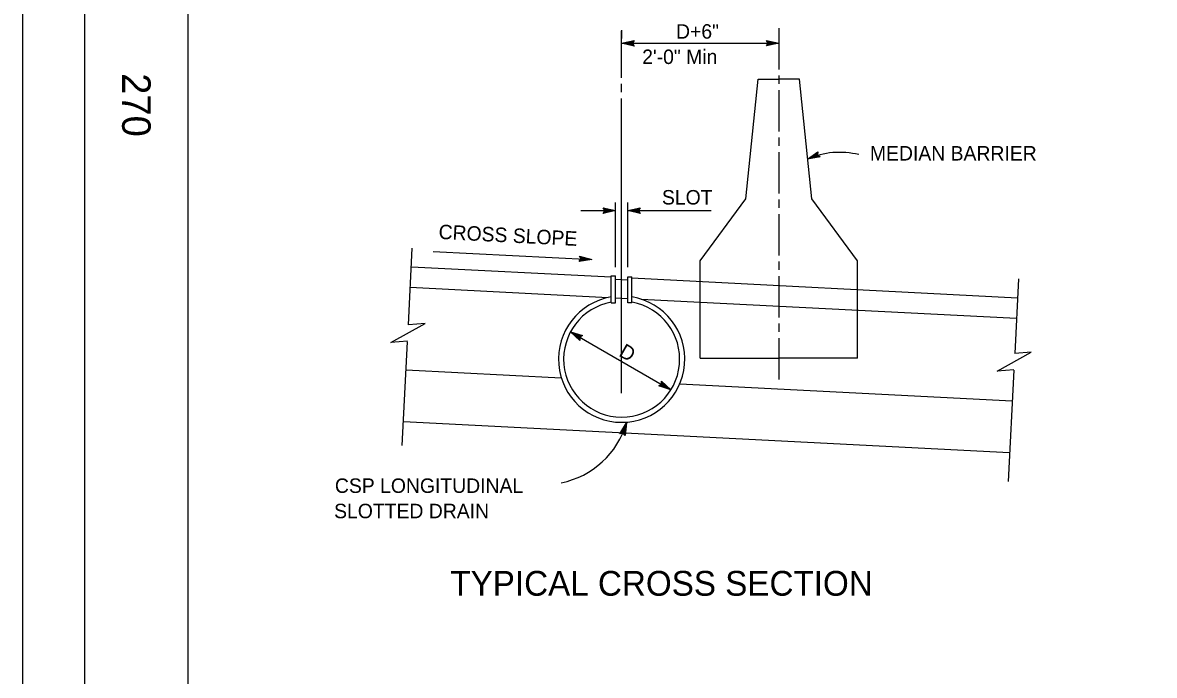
# Model space of a CAD drawing. Extents: x -894 to 866, y -472 to 714.
# Drawn here: x -894 to -347, y -152 to 164 of the extents above; entities that cross this region are included whole.
import ezdxf

# ---------------------------------------------------------------- set-up
doc = ezdxf.new("R2010")
doc.units = 0
for name, color, linetype in [('56 Stage 3 Anno', 7, 'Continuous'), ('57 Undefined', 7, 'Continuous'), ('60 Nongeo Data', 7, 'Continuous'), ('border_PLOTTING-ELEMENTS', 7, 'Continuous'), ('border_rw_22x34_Cut_Lines', 7, 'Continuous'), ('border_SHEET', 7, 'Continuous'), ('border_WITHIN-BORDER-anno', 7, 'Continuous')]:
    doc.layers.add(name, color=color, linetype=linetype)

msp = doc.modelspace()

# ---------------------------------------------------------------- linework, layer by layer
at = {"layer": '56 Stage 3 Anno'}
for p, q in [((-604.49, 153.67), (-598.49, 155)), ((-604.49, 153.67), (-528.49, 153.67)), ((-598.49, 152.33), (-604.49, 153.67)), ((-604.49, 153.67), (-604.49, 153.67)), ((-598.71, 152.68), (-603.11, 153.67)), ((-603.1, 153.67), (-598.73, 154.64)), ((-601.73, 153.66), (-598.9, 154.29)), ((-598.94, 153.04), (-601.73, 153.66)), ((-600.35, 153.66), (-599.14, 153.93)), ((-599.12, 153.39), (-600.35, 153.66)), ((-598.49, 155), (-599.29, 153.67)), ((-599.29, 153.67), (-598.49, 152.33)), ((-598.49, 155), (-598.49, 155)), ((-533.69, 153.67), (-534.49, 155.01)), ((-534.49, 155.01), (-534.49, 155.01)), ((-534.49, 155.01), (-528.49, 153.67)), ((-528.49, 153.67), (-534.49, 152.34)), ((-534.49, 152.34), (-533.69, 153.67)), ((-534.28, 154.65), (-529.87, 153.67)), ((-529.88, 153.66), (-534.26, 152.69)), ((-531.25, 153.67), (-534.08, 153.04)), ((-534.04, 154.29), (-531.25, 153.67)), ((-533.87, 153.94), (-532.64, 153.67)), ((-532.64, 153.67), (-533.84, 153.4)), ((-528.49, 153.67), (-528.49, 153.67)), ((-598.49, 152.33), (-598.49, 152.33)), ((-534.49, 152.34), (-534.49, 152.34)), ((-604.51, -15.6), (-604.51, 122.18)), ((-514.58, 97.6), (-509.58, 101.17)), ((-508.54, 98.71), (-514.58, 97.6)), ((-508.87, 98.96), (-513.31, 98.14)), ((-513.3, 98.15), (-509.66, 100.75)), ((-512.04, 98.68), (-509.68, 100.36)), ((-509.23, 99.2), (-512.04, 98.68)), ((-510.77, 99.22), (-509.76, 99.94)), ((-509.53, 99.45), (-510.77, 99.22)), ((-509.58, 101.17), (-509.8, 99.64)), ((-509.8, 99.64), (-508.54, 98.71)), ((-509.58, 101.17), (-509.58, 101.17)), ((-508.54, 98.71), (-508.54, 98.71)), ((-514.58, 97.6), (-514.58, 97.6)), ((-624.24, 72.71), (-607.49, 72.71)), ((-612.69, 72.71), (-613.49, 74.05)), ((-613.49, 74.05), (-613.49, 74.05)), ((-613.49, 74.05), (-607.49, 72.71)), ((-607.49, 72.71), (-613.49, 71.38)), ((-613.49, 71.38), (-612.69, 72.71)), ((-613.49, 71.38), (-613.49, 71.38)), ((-613.27, 73.7), (-608.87, 72.72)), ((-608.88, 72.71), (-613.26, 71.74)), ((-610.25, 72.72), (-613.08, 72.09)), ((-613.04, 73.34), (-610.25, 72.72)), ((-612.87, 72.99), (-611.64, 72.72)), ((-611.64, 72.72), (-612.84, 72.45)), ((-607.49, 45.3), (-607.49, 76.56)), ((-607.49, 72.71), (-607.49, 72.71)), ((-601.49, 45.3), (-601.49, 76.56)), ((-601.49, 72.71), (-595.49, 74.04)), ((-601.49, 72.71), (-561.26, 72.71)), ((-595.49, 71.37), (-601.49, 72.71)), ((-601.49, 72.71), (-601.49, 72.71)), ((-595.71, 71.73), (-600.11, 72.71)), ((-600.1, 72.72), (-595.73, 73.69)), ((-598.73, 72.71), (-595.9, 73.34)), ((-595.94, 72.09), (-598.73, 72.71)), ((-597.35, 72.71), (-596.14, 72.98)), ((-596.12, 72.44), (-597.35, 72.71)), ((-595.49, 74.04), (-596.29, 72.71)), ((-596.29, 72.71), (-595.49, 71.37)), ((-595.49, 74.04), (-595.49, 74.04)), ((-595.49, 71.37), (-595.49, 71.37)), ((-695.64, 52.95), (-618.97, 49.02)), ((-625.03, 48), (-624.16, 49.29)), ((-624.16, 49.29), (-624.89, 50.67)), ((-624.89, 50.67), (-624.89, 50.67)), ((-624.89, 50.67), (-618.97, 49.02)), ((-624.69, 50.3), (-620.35, 49.09)), ((-624.48, 49.93), (-621.73, 49.16)), ((-623.11, 49.24), (-624.33, 49.03)), ((-624.32, 49.57), (-623.11, 49.24)), ((-618.97, 49.02), (-625.03, 48)), ((-625.03, 48), (-625.03, 48)), ((-620.36, 49.09), (-624.78, 48.35)), ((-621.73, 49.16), (-624.58, 48.68)), ((-618.97, 49.02), (-618.97, 49.02)), ((-624.67, 9.92), (-629.2, 14.08)), ((-629.2, 14.08), (-629.2, 14.08)), ((-629.2, 14.08), (-623.34, 12.24)), ((-629.2, 14.08), (-580.65, -13.93)), ((-624.68, 10.34), (-628, 13.39)), ((-627.99, 13.39), (-623.72, 12.04)), ((-624.7, 10.77), (-626.81, 12.7)), ((-626.81, 12.7), (-624.05, 11.83)), ((-624.68, 11.16), (-625.61, 12.01)), ((-625.61, 12.01), (-624.43, 11.64)), ((-623.34, 12.24), (-624.69, 11.48)), ((-624.69, 11.48), (-624.67, 9.92)), ((-623.34, 12.24), (-623.34, 12.24)), ((-624.67, 9.92), (-624.67, 9.92)), ((-585.15, -11.33), (-585.17, -9.77)), ((-585.17, -9.77), (-585.17, -9.77)), ((-585.17, -9.77), (-580.65, -13.93)), ((-585.16, -10.19), (-581.84, -13.24)), ((-585.14, -10.61), (-583.04, -12.55)), ((-586.51, -12.08), (-585.15, -11.33)), ((-580.65, -13.93), (-586.51, -12.08)), ((-586.51, -12.08), (-586.51, -12.08)), ((-581.85, -13.24), (-586.12, -11.89)), ((-583.04, -12.55), (-585.8, -11.68)), ((-584.23, -11.86), (-585.41, -11.48)), ((-585.16, -11), (-584.23, -11.86)), ((-580.65, -13.93), (-580.65, -13.93)), ((-605.31, -35.26), (-602.12, -30.01)), ((-604.91, -35.17), (-602.56, -31.32)), ((-604.49, -35.06), (-603.01, -32.62)), ((-603.01, -32.62), (-603.32, -35.5)), ((-602.56, -31.33), (-603.05, -35.78)), ((-602.12, -30.01), (-602.79, -36.12)), ((-602.12, -30.01), (-602.12, -30.01)), ((-603.79, -34.93), (-605.31, -35.26)), ((-605.31, -35.26), (-605.31, -35.26)), ((-604.11, -35.01), (-603.45, -33.93)), ((-602.79, -36.12), (-603.79, -34.93)), ((-603.45, -33.93), (-603.59, -35.16)), ((-602.79, -36.12), (-602.79, -36.12))]:
    msp.add_line(p, q, dxfattribs=at)
for points in [[(-604.51, 159.97), (-604.51, 155.97)], [(-604.51, 144.82), (-604.51, 159.6)], [(-528.49, 161.04), (-528.49, 141.04)], [(-604.51, 136.98), (-604.51, 156.97)], [(-528.49, 138.04), (-528.49, 134.04)], [(-604.51, 129.98), (-604.51, 133.98)], [(-604.51, 106.98), (-604.51, 126.98)], [(-528.49, 131.04), (-528.49, 111.04)], [(-604.51, 100.4), (-604.51, 104.4)], [(-528.49, 108.04), (-528.49, 104.04)], [(-528.49, 101.04), (-528.49, 81.04)], [(-604.51, 77.4), (-604.51, 97.4)], [(-528.49, 78.04), (-528.49, 74.04)], [(-604.51, 70.4), (-604.51, 74.4)], [(-604.51, 47.4), (-604.51, 67.4)], [(-528.49, 71.04), (-528.49, 51.04)], [(-604.51, 40.4), (-604.51, 44.4)], [(-528.49, 48.04), (-528.49, 44.04)], [(-528.49, 41.04), (-528.49, 21.04)], [(-604.51, 17.4), (-604.51, 37.4)], [(-528.49, 18.04), (-528.49, 14.04)], [(-604.51, 10.4), (-604.51, 14.4)], [(-528.49, 11.04), (-528.49, -8.96)]]:
    msp.add_lwpolyline(points, dxfattribs=at)
for centre, radius, start, end in [((-499.04, 62.49), 38.4, 76.1037, 113.884), ((-641.77, -18.42), 41.31, 281.2827, 343.7056)]:
    msp.add_arc(centre, radius, start, end, dxfattribs=at)
at = {"layer": '60 Nongeo Data'}
for p, q in [((-544.49, 78.36), (-538.49, 136.36)), ((-538.49, 136.36), (-528.49, 136.36)), ((-518.49, 136.36), (-528.49, 136.36)), ((-512.49, 78.36), (-518.49, 136.36)), ((-566.49, 48.36), (-544.49, 78.36)), ((-490.49, 48.36), (-512.49, 78.36)), ((-707.57, 17.47), (-705.68, 54.46)), ((-706.13, 45.58), (-609.49, 40.63)), ((-566.49, 1.36), (-566.49, 48.36)), ((-490.49, 1.36), (-490.49, 48.36)), ((-609.49, 28.11), (-609.49, 41.13)), ((-609.49, 41.13), (-607.49, 41.13)), ((-607.54, 39.53), (-601.54, 39.22)), ((-607.49, 28.11), (-607.49, 41.13)), ((-601.49, 28.11), (-601.49, 40.63)), ((-601.49, 40.63), (-599.49, 40.63)), ((-599.49, 28.11), (-599.49, 40.63)), ((-599.49, 40.12), (-413.13, 30.58)), ((-412.66, 39.73), (-414.51, 3.59)), ((-706.64, 35.59), (-611, 30.69)), ((-609.49, 28.11), (-607.49, 28.11)), ((-607.49, 30.51), (-601.49, 30.21)), ((-599.49, 28.11), (-601.49, 28.11)), ((-595.13, 29.88), (-413.64, 20.59)), ((-710.56, -41), (-707.99, 9.22)), ((-566.49, 1.36), (-528.49, 1.36)), ((-490.49, 1.36), (-528.49, 1.36)), ((-708.69, -4.36), (-633.67, -8.2)), ((-414.93, -4.55), (-417.68, -58.3)), ((-576.39, -11.13), (-415.69, -19.36)), ((-709.97, -29.32), (-416.97, -44.32))]:
    msp.add_line(p, q, dxfattribs=at)
for points in [[(-707.98, 9.48), (-716.02, 8.89), (-699.53, 18.06), (-707.57, 17.47)], [(-414.92, -4.4), (-422.96, -4.99), (-406.47, 4.18), (-414.51, 3.59)]]:
    msp.add_lwpolyline(points, dxfattribs=at)
for radius, start, end in [(30.54, 99.5871, 80.5638), (28.04, 100.3044, 79.4799)]:
    msp.add_arc((-604.49, 0.82), radius, start, end, dxfattribs=at)
at = {"layer": 'border_PLOTTING-ELEMENTS'}
for points in [[(-894.04, -472.44), (865.96, -472.44), (865.96, 713.56), (-894.04, 713.56)], [(-864.04, 670.56), (835.96, 670.56), (835.96, -429.44), (-864.04, -429.44)]]:
    msp.add_lwpolyline(points, close=True, dxfattribs=at)
at = {"layer": 'border_rw_22x34_Cut_Lines'}
msp.add_lwpolyline([(-864.04, 670.56), (835.96, 670.56), (835.96, -429.44), (-864.04, -429.44)], close=True, dxfattribs=at)
at = {"layer": 'border_SHEET'}
msp.add_line((-814.04, -404.44), (-814.04, 645.56), dxfattribs=at)

# ---------------------------------------------------------------- texts
at = {"layer": '57 Undefined'}
for s, height, p in [('D+6"', 7, (-578.2, 155.89)), ('2\'-0" Min', 7, (-594.56, 143.62)), ('MEDIAN BARRIER', 7, (-484.48, 96.93)), ('SLOT', 7, (-585.01, 75.65)), ('CSP LONGITUDINAL', 7, (-743.1, -63.87)), ('SLOTTED DRAIN', 7, (-743.48, -76.12)), ('TYPICAL CROSS SECTION', 12, (-687.3, -113.61))]:
    msp.add_text(s, height=height, dxfattribs=at).set_placement(p)
for s, rotation, p in [('CROSS SLOPE', 357.0693, (-693.11, 59.03)), ('D', 330, (-606.3, 2.64))]:
    msp.add_text(s, height=7, rotation=rotation, dxfattribs=at).set_placement(p)
at = {"layer": 'border_WITHIN-BORDER-anno'}
msp.add_text('270', height=13.78, rotation=270, dxfattribs=at).set_placement((-845.95, 139.16))

doc.saveas('drawing.dxf')
